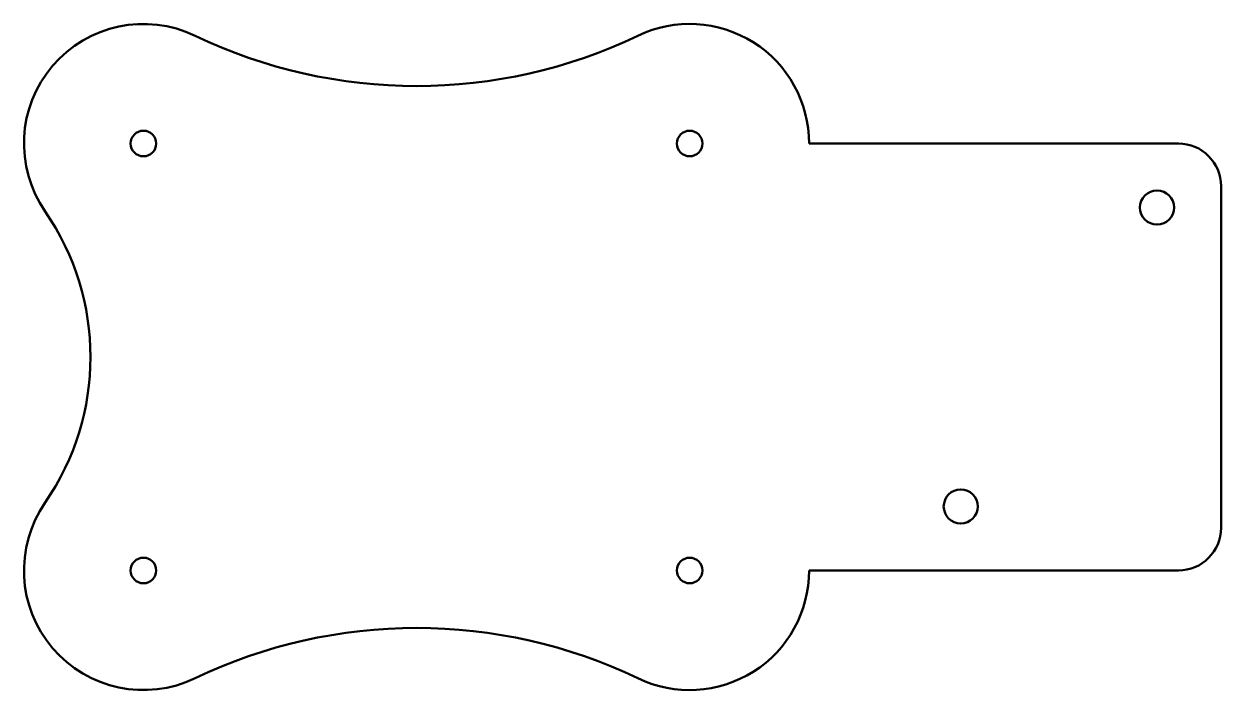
# Model space of a CAD drawing. Header units: millimetres. Extents: x 70 to 350, y 71 to 226.
import ezdxf

# ---------------------------------------------------------------- set-up
doc = ezdxf.new("R2010")
doc.units = ezdxf.units.MM
doc.layers.add('Visible (ISO)', color=7, linetype='Continuous', lineweight=50)

msp = doc.modelspace()

# ---------------------------------------------------------------- linework, layer by layer
at = {"layer": 'Visible (ISO)'}
for p, q in [((253.74, 198.5), (340.26, 198.5)), ((350.26, 188.5), (350.26, 108.5)), ((340.26, 98.5), (253.74, 98.5))]:
    msp.add_line(p, q, dxfattribs=at)
for centre, radius in [((97.74, 198.5), 3), ((225.74, 198.5), 3), ((335.26, 183.5), 4), ((289.26, 113.5), 4), ((97.74, 98.5), 3), ((225.74, 98.5), 3)]:
    msp.add_circle(centre, radius, dxfattribs=at)
for centre, radius, start, end in [((97.74, 198.5), 28, 64.378, 214.6235), ((225.74, 198.5), 28, 0, 115.622), ((161.74, 331.95), 120, 244.378, 295.622), ((340.26, 188.5), 10, 0, 90), ((25.32, 148.5), 60, 325.3765, 34.6235), ((97.74, 98.5), 28, 145.3765, 295.622), ((340.26, 108.5), 10, 270, 0), ((225.74, 98.5), 28, 244.378, 0), ((161.74, -34.95), 120, 64.378, 115.622)]:
    msp.add_arc(centre, radius, start, end, dxfattribs=at)

doc.saveas('drawing.dxf')
